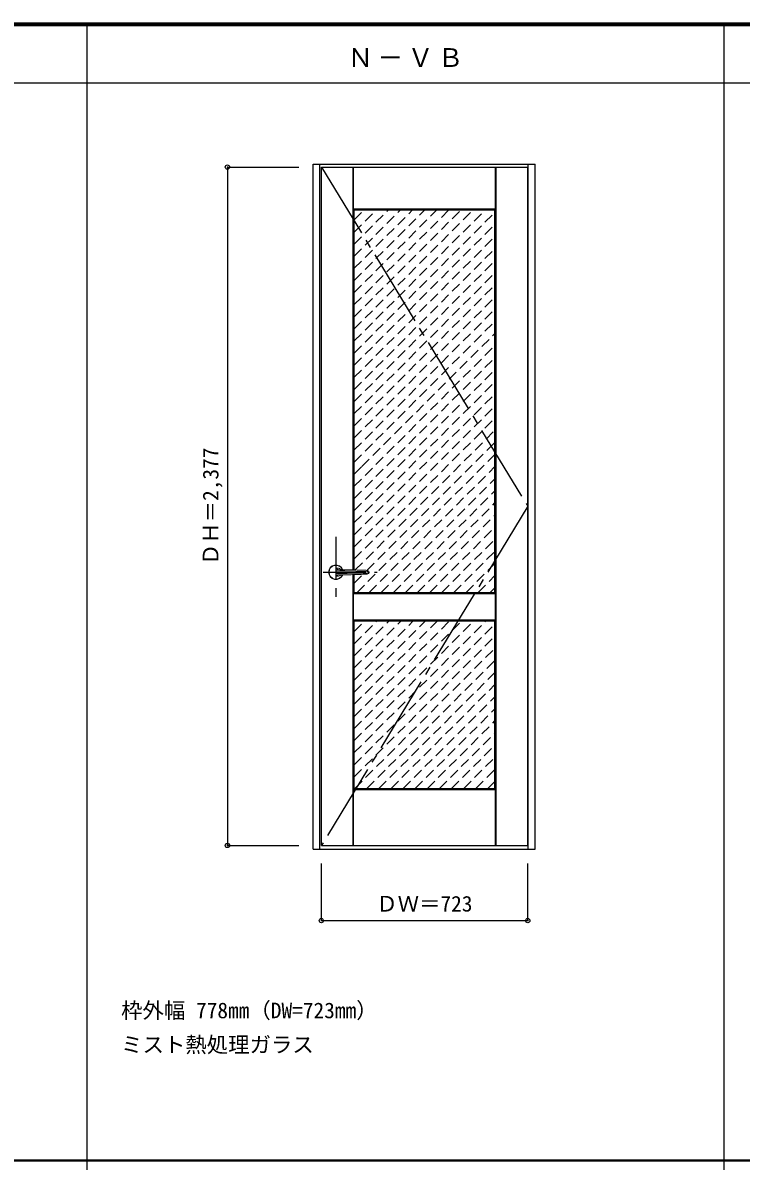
# Model space of a CAD drawing. Units: millimetres, scale not verified. Extents: x -6000 to 5700, y -4307 to 4175.
# Drawn here: x -3483 to -966, y 186 to 4175 of the extents above; entities that cross this region are included whole.
import ezdxf
from ezdxf.enums import TextEntityAlignment as Align

# ---------------------------------------------------------------- set-up
doc = ezdxf.new("R2010")
doc.units = ezdxf.units.MM
doc.header["$LTSCALE"] = 30
doc.header["$PDMODE"] = 32
doc.header["$PDSIZE"] = 15
for name, pattern in [('CHAIN1', [8, 5, -1, 1, -1]), ('CHAIN2', [12, 9, -1, 1, -1]), ('DASHED1', [1.8, 1.2, -0.6])]:
    doc.linetypes.add(name, pattern=pattern)
for name, color, linetype in [('0-1_通り芯', 4, 'CHAIN1'), ('0-2_扉', 3, 'Continuous'), ('0-3_仕上げ', 7, 'Continuous'), ('0-4_枠', 3, 'Continuous'), ('0-7', 7, 'CHAIN2'), ('0-A_文字', 7, 'Continuous'), ('0-B_寸法', 7, 'Continuous'), ('0-C_ハッチ', 4, 'DASHED1'), ('F-1_枠', 6, 'Continuous')]:
    doc.layers.add(name, color=color, linetype=linetype)
doc.layers.add('0-5_レバー', color=7, linetype='Continuous', lineweight=18)
doc.styles.add('ＭＳ ゴシック', font='')
doc.styles.get('ＭＳ ゴシック').set_extended_font_data('MS Gothic')

msp = doc.modelspace()

# ---------------------------------------------------------------- linework, layer by layer
at = {"layer": '0-1_通り芯'}
for p, q in [((-2385.8, 2373.75), (-2385.8, 2163.75)), ((-2430.8, 2249.75), (-2240.8, 2249.75))]:
    msp.add_line(p, q, dxfattribs=at)
at = {"layer": '0-2_扉'}
for p, q in [((-1713.8, 1292.25), (-1713.8, 3669.25)), ((-2436.8, 1292.25), (-1713.8, 1292.25))]:
    msp.add_line(p, q, dxfattribs=at)
msp.add_lwpolyline([(-2436.8, 1292.25), (-2436.8, 3669.25), (-1713.8, 3669.25)], dxfattribs=at)
at = {"layer": '0-3_仕上げ'}
for p, q in [((-2325.8, 2257.98), (-2325.8, 3669.25)), ((-2324.8, 3522.25), (-2324.8, 3669.25)), ((-2323.8, 3523.25), (-2323.8, 3669.25)), ((-1826.8, 3523.25), (-1826.8, 3669.25)), ((-1825.8, 3522.25), (-1825.8, 3669.25)), ((-1824.8, 1292.25), (-1824.8, 3669.25)), ((-2323.8, 3523.25), (-1826.8, 3523.25)), ((-2321.8, 3519.25), (-1828.8, 3519.25)), ((-2321.8, 2257.85), (-2321.8, 3519.25)), ((-1828.8, 3519.25), (-1825.8, 3522.25)), ((-1828.8, 2179.25), (-1828.8, 3519.25)), ((-1826.8, 3523.25), (-1825.8, 3522.25)), ((-2325.8, 1292.25), (-2325.8, 2241.37)), ((-2321.8, 2179.25), (-2321.8, 2241.49)), ((-2324.8, 2176.25), (-2321.8, 2179.25)), ((-2324.8, 2176.25), (-2323.8, 2175.25)), ((-2324.8, 2176.25), (-2324.8, 2082.25)), ((-2323.8, 2083.25), (-2323.8, 2175.25)), ((-2323.8, 2175.25), (-1826.8, 2175.25)), ((-2321.8, 2179.25), (-1828.8, 2179.25)), ((-1828.8, 2179.25), (-1825.8, 2176.25)), ((-1825.8, 2176.25), (-1826.8, 2175.25)), ((-1826.8, 2083.25), (-1826.8, 2175.25)), ((-1825.8, 2176.25), (-1825.8, 2082.25)), ((-2323.8, 2083.25), (-2324.8, 2082.25)), ((-2324.8, 2082.25), (-2321.8, 2079.25)), ((-2323.8, 2083.25), (-1826.8, 2083.25)), ((-2321.8, 1492.25), (-2321.8, 2079.25)), ((-2321.8, 2079.25), (-1828.8, 2079.25)), ((-1828.8, 2079.25), (-1825.8, 2082.25)), ((-1828.8, 1492.25), (-1828.8, 2079.25)), ((-1826.8, 2083.25), (-1825.8, 2082.25)), ((-2324.8, 1489.25), (-2321.8, 1492.25)), ((-2323.8, 1292.25), (-2323.8, 1488.25)), ((-2323.8, 1488.25), (-1826.8, 1488.25)), ((-2321.8, 1492.25), (-1828.8, 1492.25)), ((-1828.8, 1492.25), (-1825.8, 1489.25)), ((-1825.8, 1489.25), (-1826.8, 1488.25)), ((-1826.8, 1292.25), (-1826.8, 1488.25)), ((-1825.8, 1292.25), (-1825.8, 1489.25))]:
    msp.add_line(p, q, dxfattribs=at)
for points in [[(-2323.8, 3523.25), (-2324.8, 3522.25), (-2321.8, 3519.25)], [(-2324.8, 1292.25), (-2324.8, 1489.25), (-2323.8, 1488.25)]]:
    msp.add_lwpolyline(points, dxfattribs=at)
at = {"layer": '0-4_枠'}
for p, q in [((-2441.8, 1279.25), (-2441.8, 3679.25)), ((-1711.8, 1279.25), (-1711.8, 3679.25)), ((-1687.8, 1279.25), (-1687.8, 3679.25)), ((-2465.8, 1279.25), (-1687.8, 1279.25))]:
    msp.add_line(p, q, dxfattribs=at)
msp.add_lwpolyline([(-2465.8, 1279.25), (-2465.8, 3679.25), (-1687.8, 3679.25)], dxfattribs=at)
at = {"layer": '0-5_レバー'}
for p, q in [((-2385.8, 2254.75), (-2379.61, 2254.73)), ((-2366.23, 2244.91), (-2385.8, 2244.75)), ((-2383.09, 2262.66), (-2383.3, 2261.97)), ((-2383.3, 2261.97), (-2383.29, 2261.93)), ((-2383.29, 2237.57), (-2383.3, 2237.53)), ((-2383.3, 2237.53), (-2382.99, 2236.7)), ((-2383.29, 2261.83), (-2383.27, 2261.95)), ((-2383.16, 2261.44), (-2383.29, 2261.83)), ((-2383.28, 2237.73), (-2383.12, 2238.12)), ((-2383.28, 2237.59), (-2383.28, 2237.73)), ((-2382.81, 2261), (-2383.16, 2261.44)), ((-2383.12, 2238.12), (-2382.76, 2238.55)), ((-2382.52, 2263.26), (-2383.09, 2262.66)), ((-2382.99, 2236.7), (-2381.79, 2235.84)), ((-2382.23, 2260.52), (-2382.81, 2261)), ((-2382.76, 2238.55), (-2382.15, 2239.02)), ((-2381.58, 2263.75), (-2382.52, 2263.26)), ((-2381.44, 2260.06), (-2382.23, 2260.52)), ((-2382.15, 2239.02), (-2381.32, 2239.49)), ((-2381.79, 2235.84), (-2380.9, 2235.57)), ((-2380.34, 2264.02), (-2381.58, 2263.75)), ((-2380.46, 2259.64), (-2381.44, 2260.06)), ((-2381.32, 2239.49), (-2380.28, 2239.89)), ((-2380.9, 2235.57), (-2379.78, 2235.45)), ((-2379.33, 2259.31), (-2380.46, 2259.64)), ((-2380.07, 2264.04), (-2380.34, 2264.02)), ((-2380.28, 2239.89), (-2379.06, 2240.22)), ((-2379.78, 2264.05), (-2380.07, 2264.04)), ((-2379.61, 2254.73), (-2367.23, 2254.61)), ((-2378.07, 2259.06), (-2379.33, 2259.31)), ((-2379.06, 2240.22), (-2377.71, 2240.43)), ((-2377.6, 2259.02), (-2378.07, 2259.06)), ((-2377.71, 2240.43), (-2377.36, 2240.46)), ((-2367.23, 2254.61), (-2354.86, 2254.38)), ((-2366.88, 2240.76), (-2365.77, 2240.67)), ((-2366.88, 2240.76), (-2366.88, 2240.76)), ((-2346.66, 2245.28), (-2366.23, 2244.91)), ((-2365.77, 2240.66), (-2359.01, 2240.71)), ((-2361.92, 2258.7), (-2365.75, 2258.74)), ((-2357.13, 2258.64), (-2361.92, 2258.7)), ((-2359.01, 2240.71), (-2351.3, 2240.8)), ((-2353.01, 2258.58), (-2357.13, 2258.64)), ((-2354.86, 2254.38), (-2315.58, 2253.61)), ((-2349.56, 2258.53), (-2353.01, 2258.58)), ((-2351.3, 2240.8), (-2344.3, 2240.92)), ((-2346.79, 2258.48), (-2349.56, 2258.53)), ((-2344.32, 2258.43), (-2346.79, 2258.48)), ((-2307.53, 2246.04), (-2346.66, 2245.28)), ((-2341.8, 2258.37), (-2344.32, 2258.43)), ((-2344.3, 2240.92), (-2338.01, 2241.05)), ((-2334.15, 2258.19), (-2341.8, 2258.37)), ((-2338.01, 2241.05), (-2332.42, 2241.19)), ((-2326.39, 2257.98), (-2334.15, 2258.19)), ((-2332.42, 2241.19), (-2327.55, 2241.32)), ((-2327.55, 2241.32), (-2323.26, 2241.45)), ((-2318.46, 2257.75), (-2326.39, 2257.98)), ((-2323.26, 2241.45), (-2317.63, 2241.62)), ((-2315.21, 2257.65), (-2318.46, 2257.75)), ((-2317.63, 2241.62), (-2311.05, 2241.85)), ((-2315.58, 2253.61), (-2276.3, 2252.85)), ((-2311.84, 2257.54), (-2315.21, 2257.65)), ((-2308.67, 2257.43), (-2311.84, 2257.54)), ((-2311.05, 2241.85), (-2303.53, 2242.12)), ((-2305.99, 2257.34), (-2308.67, 2257.43)), ((-2282.55, 2246.53), (-2307.53, 2246.04)), ((-2303.8, 2257.27), (-2305.99, 2257.34)), ((-2301.47, 2257.19), (-2303.8, 2257.27)), ((-2303.53, 2242.12), (-2297.27, 2242.36)), ((-2298.16, 2257.07), (-2301.47, 2257.19)), ((-2294.2, 2256.93), (-2298.16, 2257.07)), ((-2297.27, 2242.36), (-2290.48, 2242.63)), ((-2290.29, 2256.79), (-2294.2, 2256.93)), ((-2290.48, 2242.63), (-2283.16, 2242.93)), ((-2284.26, 2256.57), (-2290.29, 2256.79)), ((-2280.86, 2256.45), (-2284.26, 2256.57)), ((-2283.16, 2242.93), (-2279.3, 2243.09)), ((-2276.3, 2246.65), (-2282.55, 2246.53)), ((-2278.81, 2256.37), (-2280.86, 2256.45)), ((-2279.3, 2243.09), (-2278.51, 2243.13)), ((-2277.61, 2256.32), (-2278.81, 2256.37)), ((-2278.51, 2243.13), (-2277.71, 2243.16)), ((-2277.71, 2243.16), (-2276.91, 2243.2)), ((-2276.93, 2256.29), (-2277.61, 2256.32)), ((-2276.54, 2256.28), (-2276.93, 2256.29)), ((-2276.91, 2243.2), (-2276.11, 2243.23)), ((-2276.32, 2256.27), (-2276.54, 2256.28)), ((-2276.2, 2256.26), (-2276.32, 2256.27)), ((-2276.05, 2256.26), (-2276.2, 2256.26)), ((-2276.11, 2243.23), (-2275.75, 2243.31)), ((-2276.04, 2256.26), (-2276.05, 2256.26)), ((-2276.04, 2256.26), (-2276.04, 2256.26)), ((-2276.03, 2256.26), (-2276.04, 2256.26)), ((-2276.02, 2256.26), (-2276.03, 2256.26)), ((-2275.04, 2256.14), (-2276.02, 2256.26))]:
    msp.add_line(p, q, dxfattribs=at)
for centre, radius, start, end in [((-2385.8, 2249.75), 25.5, 20.65289, 180), ((-2385.8, 2249.75), 24.5, 21.45788, 180), ((-2385.84, 2249.78), 24.13, 21.74691, 180.06246), ((-2385.8, 2249.75), 25.5, 180, 339.38299), ((-2385.8, 2249.75), 24.5, 180, 338.14759), ((-2385.8, 2249.75), 24.16, 180.00292, 337.94526), ((-2379.07, 2249.99), 14.08, 37.43737, 92.89357), ((-2378.89, 2249.12), 13.7, 266.26788, 322.96576), ((-2371.11, 2293.58), 35.2, 259.51273, 276.96545), ((-2371.25, 2205.37), 35.66, 82.96562, 100.12928), ((-2377.51, 2239.98), 0.496, 81.66889, 90.94808), ((-2377.5, 2259.36), 0.39, 267.80806, 279.08175), ((-2365.75, 2252.33), 6.4, 89.95212, 99.74092), ((-2276.3, 2249.75), 3.1, 270.02061, 89.97939), ((-2276.23, 2249.76), 6.5, 272.06877, 78.4031), ((-2276.05, 2251.32), 4.94, 76.59295, 86.35351)]:
    msp.add_arc(centre, radius, start, end, dxfattribs=at)
at = {"layer": '0-7'}
msp.add_lwpolyline([(-2436.8, 3669.25), (-1713.8, 2480.75), (-2436.8, 1292.25)], dxfattribs=at)
at = {"layer": '0-B_寸法', "color": 4}
for p, q in [((-2765.8, 3669.25), (-2515.8, 3669.25)), ((-2765.8, 3669.25), (-2765.8, 1292.25)), ((-2765.8, 1292.25), (-2515.8, 1292.25)), ((-2436.8, 1029.25), (-2436.8, 1229.25)), ((-1713.8, 1029.25), (-1713.8, 1229.25)), ((-2436.8, 1029.25), (-1713.8, 1029.25))]:
    msp.add_line(p, q, dxfattribs=at)
at = {"layer": '0-B_寸法'}
for p in [(-2765.8, 3669.25), (-2765.8, 1292.25), (-2436.8, 1029.25), (-1713.8, 1029.25)]:
    msp.add_point(p, dxfattribs=at)
at = {"layer": '0-C_ハッチ'}
for p, q in [((-2321.8, 3484.31), (-2286.86, 3519.25)), ((-2321.8, 3060.04), (-1862.59, 3519.25)), ((-2321.8, 3102.47), (-1905.02, 3519.25)), ((-2321.8, 3144.9), (-1947.45, 3519.25)), ((-2321.8, 3187.32), (-1989.87, 3519.25)), ((-2321.8, 3229.75), (-2032.3, 3519.25)), ((-2321.8, 3272.18), (-2074.73, 3519.25)), ((-2321.8, 3314.6), (-2117.15, 3519.25)), ((-2321.8, 3357.03), (-2159.58, 3519.25)), ((-2321.8, 3399.46), (-2202.01, 3519.25)), ((-2321.8, 3441.88), (-2244.43, 3519.25)), ((-2321.8, 3017.62), (-1828.8, 3510.62)), ((-2321.8, 2975.19), (-1828.8, 3468.19)), ((-2321.8, 2932.77), (-1828.8, 3425.77)), ((-2321.8, 2890.34), (-1828.8, 3383.34)), ((-2321.8, 2847.91), (-1828.8, 3340.91)), ((-2321.8, 2805.49), (-1828.8, 3298.49)), ((-2321.8, 2763.06), (-1828.8, 3256.06)), ((-2321.8, 2720.63), (-1828.8, 3213.63)), ((-2321.8, 2678.21), (-1828.8, 3171.21)), ((-2321.8, 2635.78), (-1828.8, 3128.78)), ((-2294.9, 2620.25), (-1828.8, 3086.35)), ((-2321.8, 2550.93), (-1828.8, 3043.93)), ((-2321.8, 2508.5), (-1828.8, 3001.5)), ((-2321.8, 2466.08), (-1828.8, 2959.08)), ((-2321.8, 2423.65), (-1828.8, 2916.65)), ((-2321.8, 2381.22), (-1828.8, 2874.22)), ((-2321.8, 2338.8), (-1828.8, 2831.8)), ((-2321.8, 2296.37), (-1828.8, 2789.37)), ((-2318.01, 2257.74), (-1828.8, 2746.94)), ((-2276.97, 2256.34), (-1828.8, 2704.52)), ((-2311.64, 2179.25), (-1828.8, 2662.09)), ((-2321.8, 2593.35), (-2294.9, 2620.25)), ((-2269.21, 2179.25), (-1828.8, 2619.66)), ((-2226.79, 2179.25), (-1828.8, 2577.24)), ((-2184.36, 2179.25), (-1828.8, 2534.81)), ((-2141.93, 2179.25), (-1828.8, 2492.38)), ((-2099.51, 2179.25), (-1828.8, 2449.96)), ((-2057.08, 2179.25), (-1828.8, 2407.53)), ((-2014.66, 2179.25), (-1828.8, 2365.11)), ((-1972.23, 2179.25), (-1828.8, 2322.68)), ((-1929.8, 2179.25), (-1828.8, 2280.25)), ((-2321.8, 2211.52), (-2290.58, 2242.73)), ((-1887.38, 2179.25), (-1828.8, 2237.83)), ((-1844.95, 2179.25), (-1828.8, 2195.4)), ((-2321.8, 1617.55), (-1860.1, 2079.25)), ((-2321.8, 1872.11), (-2114.66, 2079.25)), ((-2321.8, 1914.53), (-2157.08, 2079.25)), ((-2321.8, 1956.96), (-2199.51, 2079.25)), ((-2321.8, 1999.38), (-2241.93, 2079.25)), ((-2321.8, 2041.81), (-2284.36, 2079.25)), ((-2321.8, 1829.68), (-2072.23, 2079.25)), ((-2321.8, 1659.97), (-1902.52, 2079.25)), ((-2321.8, 1702.4), (-1944.95, 2079.25)), ((-2321.8, 1744.83), (-1987.38, 2079.25)), ((-2321.8, 1787.25), (-2029.8, 2079.25)), ((-2321.8, 1575.12), (-1828.8, 2068.12)), ((-2321.8, 1532.69), (-1828.8, 2025.69)), ((-2319.82, 1492.25), (-1828.8, 1983.27)), ((-2277.39, 1492.25), (-1828.8, 1940.84)), ((-2234.96, 1492.25), (-1828.8, 1898.41)), ((-2192.54, 1492.25), (-1828.8, 1855.99)), ((-2150.11, 1492.25), (-1828.8, 1813.56)), ((-2107.69, 1492.25), (-1828.8, 1771.14)), ((-2065.26, 1492.25), (-1828.8, 1728.71)), ((-2022.83, 1492.25), (-1828.8, 1686.28)), ((-1980.41, 1492.25), (-1828.8, 1643.86)), ((-1937.98, 1492.25), (-1828.8, 1601.43)), ((-1895.55, 1492.25), (-1828.8, 1559)), ((-1853.13, 1492.25), (-1828.8, 1516.58))]:
    msp.add_line(p, q, dxfattribs=at)
at = {"layer": 'F-1_枠'}
for p, q in [((-6000, 4175), (5700, 4175)), ((-6000, 4170), (5700, 4170)), ((-6000, 4165), (5700, 4165)), ((-3258.4, 4175), (-3258.4, -3790)), ((-1026.8, 4175), (-1026.8, -3790)), ((-6000, 3965), (5700, 3965)), ((-6000, 190.5), (5700, 190.5)), ((-6000, 187.5), (5700, 187.5))]:
    msp.add_line(p, q, dxfattribs=at)

# ---------------------------------------------------------------- texts
at = {"layer": '0-A_文字', "style": 'ＭＳ ゴシック'}
for s, p in [('枠外幅 778mm（DW=723mm）', (-3138.4, 670.5)), ('ミスト熱処理ガラス', (-3138.4, 550.5))]:
    msp.add_text(s, height=54.99, dxfattribs=at).set_placement(p, align=Align.BOTTOM_LEFT)
at = {"layer": '0-A_文字', "insert": (-2345.1, 4020), "char_height": 65.98, "attachment_point": 7, "style": 'ＭＳ ゴシック'}
msp.add_mtext('\\T1.17;Ｎ－ＶＢ', dxfattribs=at)
at = {"layer": '0-B_寸法', "style": 'ＭＳ ゴシック'}
msp.add_text('ＤＨ＝2,377', height=54.99, rotation=90, dxfattribs=at).set_placement((-2780.8, 2274.5), align=Align.BOTTOM_LEFT)
msp.add_text('ＤＷ＝723', height=54.99, dxfattribs=at).set_placement((-2244.55, 1044.25), align=Align.BOTTOM_LEFT)

doc.saveas('drawing.dxf')
